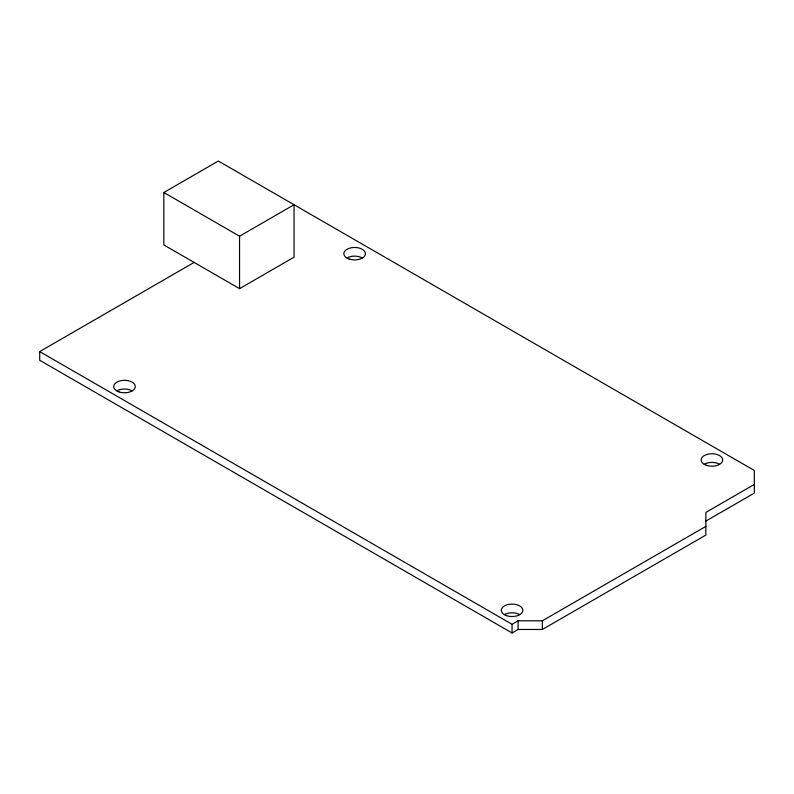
<?xml version="1.0" encoding="UTF-8"?>
<svg xmlns="http://www.w3.org/2000/svg" width="794" height="794" viewBox="0 0 794 794"><rect width="100%" height="100%" fill="white"/><g stroke="black" fill="none" stroke-linecap="round" stroke-linejoin="round"><path stroke-width="1.19" d="M163.842 192.495L239.55 236.205L294.048 204.733L294.048 257.177L239.55 288.649L163.842 244.939L163.842 192.495L218.35 161.033L754.3 470.455L754.3 493.114L705.856 521.082M754.3 484.449L705.856 512.418L705.856 535.077L542.342 629.473L518.115 629.473L512.061 632.967L39.7 360.258L39.7 351.583L194.123 262.427M39.7 351.583L512.061 624.302L518.115 620.799L542.342 620.799L705.856 526.402M542.342 620.799L542.342 629.473M518.115 620.799L518.115 629.473M512.061 624.302L512.061 632.967M239.55 236.205L239.55 288.649M346.978 257.951A10.788 6.233 0 0 1 362.243 257.951M704.278 464.232A10.788 6.233 0 0 1 719.543 464.232M116.857 390.817A10.788 6.233 0 0 1 132.112 390.817M504.438 614.576A10.788 6.233 0 0 1 519.693 614.576M349.211 259.082A10.788 6.233 0 0 0 365.399 253.683A10.788 6.233 0 0 0 349.211 248.294A10.788 6.233 0 0 0 349.211 259.082M706.511 465.363A10.788 6.233 0 0 0 722.699 459.974A10.788 6.233 0 0 0 706.511 454.575A10.788 6.233 0 0 0 706.511 465.363M506.671 615.707A10.788 6.233 0 0 0 522.849 610.318A10.788 6.233 0 0 0 506.671 604.919A10.788 6.233 0 0 0 506.671 615.707M119.09 391.938A10.788 6.233 0 0 0 135.278 386.549A10.788 6.233 0 0 0 119.09 381.15A10.788 6.233 0 0 0 119.09 391.938"/></g></svg>
